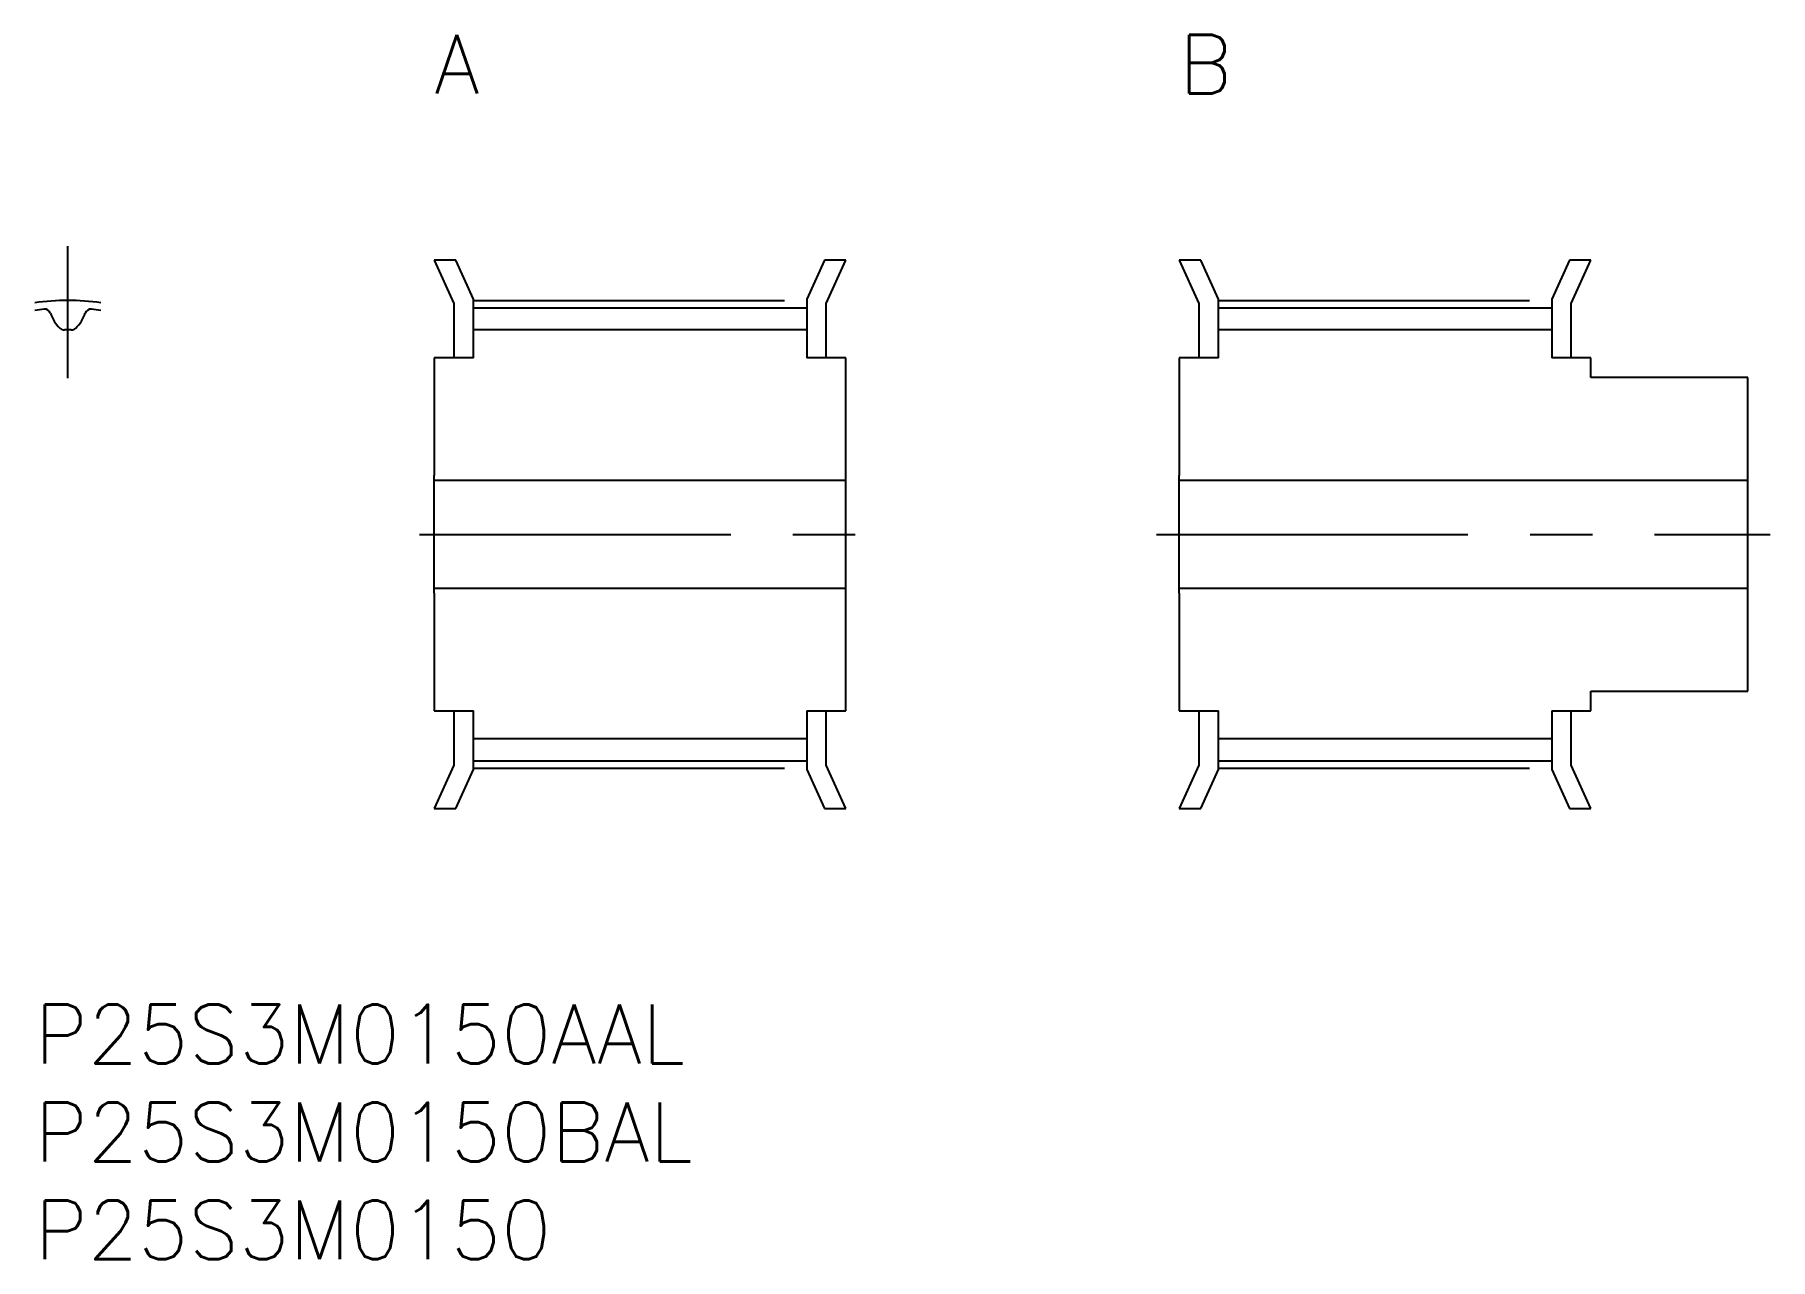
# Model space of a CAD drawing. Extents: x 0 to 88.5, y -13 to 49.5.
import ezdxf

# ---------------------------------------------------------------- set-up
doc = ezdxf.new("R2010")
doc.units = 0
doc.header["$LTSCALE"] = 0.5
doc.linetypes.add('CENTER', pattern=[50.8, 31.75, -6.35, 6.35, -6.35])
for name, color, linetype in [('MSM_CENTER', 1, 'CENTER'), ('MSM_CONTINUOUS', 7, 'CONTINUOUS'), ('MSM_PART_NUMBER', 7, 'CONTINUOUS')]:
    doc.layers.add(name, color=color, linetype=linetype)
doc.styles.get("Standard").update_dxf_attribs({"font": 'txt.shx', "height": 1, "bigfont": 'bigfont.shx'})

# ---------------------------------------------------------------- blocks, each defined once
blk = doc.blocks.new('*U37')
at = {"layer": 'MSM_PART_NUMBER'}
blk.add_text('P25S3M0150AAL', height=3, dxfattribs=at).set_placement((0, -3))
blk = doc.blocks.new('*U38')
at = {"layer": 'MSM_PART_NUMBER'}
blk.add_text('P25S3M0150BAL', height=3, dxfattribs=at).set_placement((0, -8))
blk = doc.blocks.new('*U39')
at = {"layer": 'MSM_PART_NUMBER'}
blk.add_text('P25S3M0150', height=3, dxfattribs=at).set_placement((0, -13))
blk = doc.blocks.new('*U40')
at = {"layer": 'MSM_PART_NUMBER'}
blk.add_text('A', height=3, dxfattribs=at).set_placement((20.377, 46.5))
blk = doc.blocks.new('*U41')
at = {"layer": 'MSM_PART_NUMBER'}
blk.add_text('B', height=3, dxfattribs=at).set_placement((58.377, 46.5))

msp = doc.modelspace()

# ---------------------------------------------------------------- linework, layer by layer
at = {"layer": 'MSM_CENTER'}
for p, q in [((1.689, 31.963), (1.689, 38.7)), ((22.377, 35.935), (39.377, 35.935)), ((60.377, 35.935), (77.377, 35.935)), ((19.627, 24), (42.127, 24)), ((57.227, 24), (88.527, 24)), ((22.377, 12.065), (39.377, 12.065)), ((60.377, 12.065), (77.377, 12.065))]:
    msp.add_line(p, q, dxfattribs=at)
msp.add_arc((1.689, 24), 11.935, 81.86569, 98.13431, dxfattribs=at)
at = {"layer": 'MSM_CONTINUOUS'}
for p, q in [((21.475, 38), (20.377, 38)), ((20.377, 38), (21.377, 35.785)), ((22.377, 36.001), (21.475, 38)), ((40.28, 38), (39.377, 36.001)), ((41.377, 38), (40.28, 38)), ((40.377, 35.785), (41.377, 38)), ((59.475, 38), (58.377, 38)), ((58.377, 38), (59.377, 35.785)), ((60.377, 36.001), (59.475, 38)), ((78.28, 38), (77.377, 36.001)), ((79.377, 38), (78.28, 38)), ((78.377, 35.785), (79.377, 38)), ((21.377, 35.785), (21.377, 33)), ((22.377, 33), (22.377, 36.001)), ((22.377, 35.555), (39.377, 35.555)), ((39.377, 36.001), (39.377, 33)), ((40.377, 33), (40.377, 35.785)), ((59.377, 35.785), (59.377, 33)), ((60.377, 33), (60.377, 36.001)), ((60.377, 35.555), (77.377, 35.555)), ((77.377, 36.001), (77.377, 33)), ((78.377, 33), (78.377, 35.785)), ((39.377, 34.445), (22.377, 34.445)), ((77.377, 34.445), (60.377, 34.445)), ((20.377, 33), (20.377, 27)), ((22.377, 33), (20.377, 33)), ((41.377, 33), (39.377, 33)), ((41.377, 27), (41.377, 33)), ((58.377, 33), (58.377, 27)), ((60.377, 33), (58.377, 33)), ((79.377, 33), (77.377, 33)), ((79.377, 32), (79.377, 33)), ((87.377, 32), (79.377, 32)), ((87.377, 27), (87.377, 32)), ((20.377, 21), (20.377, 27)), ((41.377, 26.75), (20.377, 26.75)), ((41.377, 21), (41.377, 27)), ((58.377, 21), (58.377, 27)), ((87.377, 26.75), (58.377, 26.75)), ((87.377, 21), (87.377, 27)), ((20.377, 21.25), (41.377, 21.25)), ((58.377, 21.25), (87.377, 21.25)), ((20.377, 21), (20.377, 15)), ((41.377, 15), (41.377, 21)), ((58.377, 21), (58.377, 15)), ((87.377, 16), (87.377, 21)), ((79.377, 15), (79.377, 16)), ((79.377, 16), (87.377, 16)), ((20.377, 15), (22.377, 15)), ((21.377, 15), (21.377, 12.215)), ((22.377, 11.999), (22.377, 15)), ((39.377, 15), (39.377, 11.999)), ((39.377, 15), (41.377, 15)), ((40.377, 12.215), (40.377, 15)), ((58.377, 15), (60.377, 15)), ((59.377, 15), (59.377, 12.215)), ((60.377, 11.999), (60.377, 15)), ((77.377, 15), (77.377, 11.999)), ((77.377, 15), (79.377, 15)), ((78.377, 12.215), (78.377, 15)), ((39.377, 13.555), (22.377, 13.555)), ((77.377, 13.555), (60.377, 13.555)), ((22.377, 12.445), (39.377, 12.445)), ((60.377, 12.445), (77.377, 12.445)), ((21.377, 12.215), (20.377, 10)), ((21.475, 10), (22.377, 11.999)), ((39.377, 11.999), (40.28, 10)), ((41.377, 10), (40.377, 12.215)), ((59.377, 12.215), (58.377, 10)), ((59.475, 10), (60.377, 11.999)), ((77.377, 11.999), (78.28, 10)), ((79.377, 10), (78.377, 12.215)), ((20.377, 10), (21.475, 10)), ((40.28, 10), (41.377, 10)), ((58.377, 10), (59.475, 10)), ((78.28, 10), (79.377, 10))]:
    msp.add_line(p, q, dxfattribs=at)
for centre, radius, start, end in [((1.689, 24), 11.555, 95.99628, 98.40372), ((0.513, 35.193), 0.3, 19.0243, 95.99628), ((2.864, 35.193), 0.3, 84.00372, 160.9757), ((1.689, 24), 11.555, 81.59628, 84.00372), ((2.664, 35.935), 1.975, 199.0243, 225.68083), ((0.714, 35.935), 1.975, 314.31917, 340.9757), ((1.493, 34.737), 0.3, 225.68083, 274.92334), ((1.689, 32.47), 1.975, 85.07666, 94.92334), ((1.884, 34.737), 0.3, 265.07666, 314.31917)]:
    msp.add_arc(centre, radius, start, end, dxfattribs=at)

# ---------------------------------------------------------------- block references
for name in ['*U40', '*U41', '*U37', '*U38', '*U39']:
    msp.add_blockref(name, (0, 0), dxfattribs=at)

doc.saveas('drawing.dxf')
